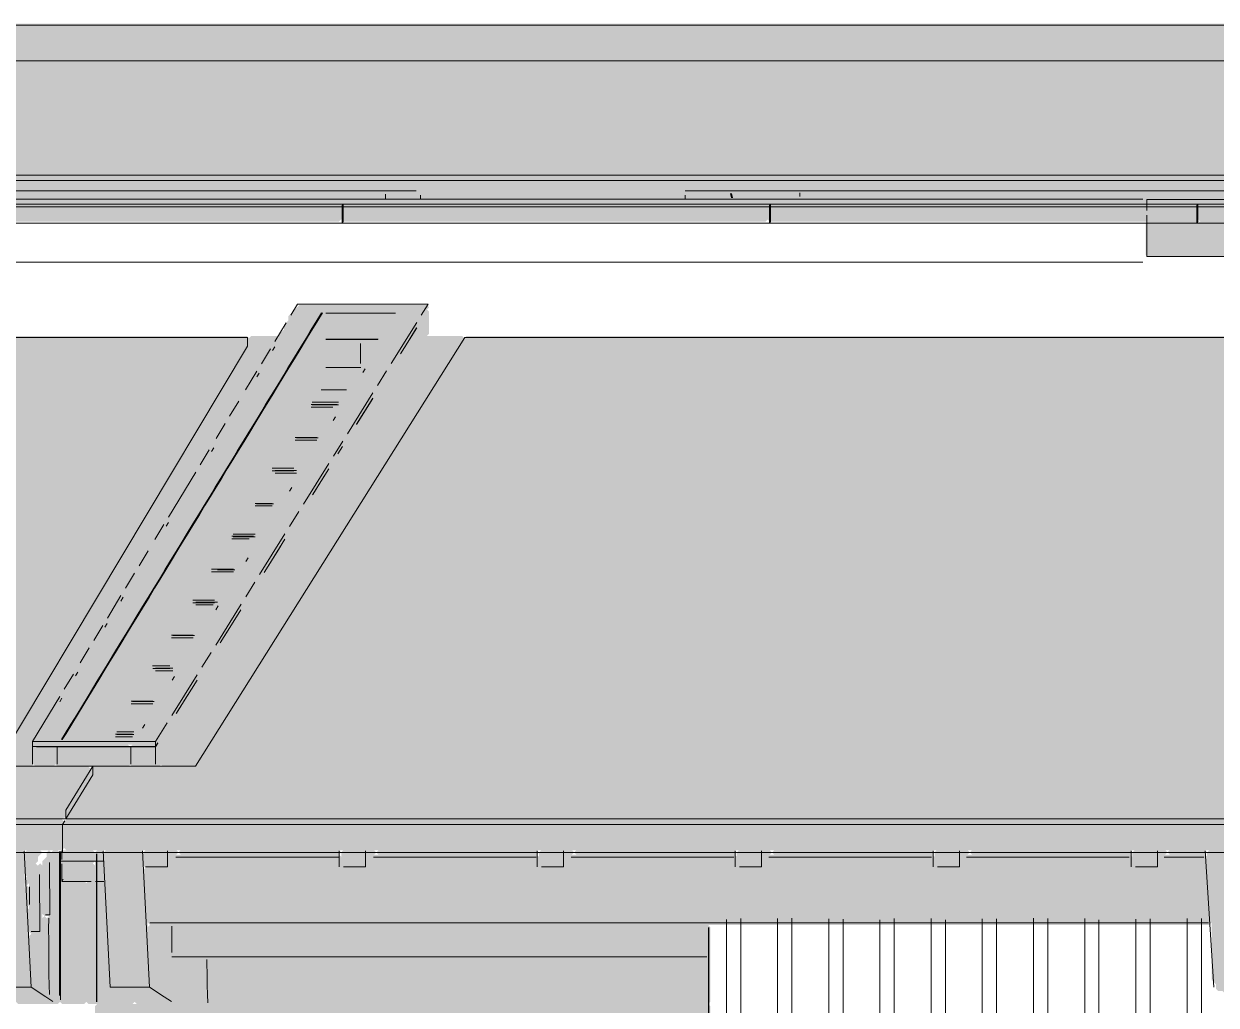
# Model space of a CAD drawing. Header units: millimetres. Extents: x 0 to 84100, y 0 to 59400.
# Drawn here: x 48612 to 51325, y 49394 to 51627 of the extents above; entities that cross this region are included whole.
import ezdxf

# ---------------------------------------------------------------- set-up
doc = ezdxf.new("R2010")
doc.units = ezdxf.units.MM
doc.layers.add('10_見えがかり', color=7, linetype='Continuous', lineweight=13)
doc.layers.add('12_見えがかり（ガラス）', color=5, linetype='Continuous', lineweight=9)

msp = doc.modelspace()

# ---------------------------------------------------------------- hatches: boundary and pattern name
at = {"layer": '10_見えがかり', "true_color": 0xe9dcc4}
for points in [[(61484.3, 51581.6), (61494.3, 51571.6), (61494.3, 51561.6), (61479.3, 51546.6), (31829.3, 51546.6), (31824.3, 51551.6), (31824.3, 51621.6), (31829.3, 51626.6), (61479.3, 51626.6), (61484.3, 51621.6)], [(68084.3, 51551.6), (68084.3, 51531.6), (68094.3, 51521.6), (68094.3, 51501.6), (68089.3, 51496.6), (68079.3, 51496.6), (68069.3, 51486.6), (68049.3, 51486.6), (68029.3, 51466.6), (68019.3, 51466.6), (67999.3, 51446.6), (67989.3, 51446.6), (67969.3, 51426.6), (67959.3, 51426.6), (67949.3, 51416.6), (67939.3, 51416.6), (67929.3, 51406.6), (67919.3, 51406.6), (67899.3, 51386.6), (67889.3, 51386.6), (67869.3, 51366.6), (67859.3, 51366.6), (67849.3, 51356.6), (67829.3, 51356.6), (67809.3, 51336.6), (67799.3, 51336.6), (67779.3, 51316.6), (67769.3, 51316.6), (67749.3, 51296.6), (67739.3, 51296.6), (67729.3, 51286.6), (10499.3, 51286.6), (10489.3, 51296.6), (10479.3, 51296.6), (10459.3, 51316.6), (10449.3, 51316.6), (10419.3, 51346.6), (10409.3, 51346.6), (10399.3, 51356.6), (10379.3, 51356.6), (10359.3, 51376.6), (10349.3, 51376.6), (10329.3, 51396.6), (10319.3, 51396.6), (10299.3, 51416.6), (10279.3, 51416.6), (10259.3, 51436.6), (10249.3, 51436.6), (10229.3, 51456.6), (10219.3, 51456.6), (10199.3, 51476.6), (10189.3, 51476.6), (10179.3, 51486.6), (10159.3, 51486.6), (10144.3, 51501.6), (10144.3, 51531.6), (10154.3, 51541.6), (10154.3, 51561.6), (10159.3, 51566.6), (31429.3, 51566.6), (31434.3, 51561.6), (31434.3, 51551.6), (31439.3, 51546.6), (61499.3, 51546.6), (61519.3, 51566.6), (68069.3, 51566.6)], [(49334.3, 51181.6), (49329.3, 51176.6), (48369.3, 51176.6), (48364.3, 51181.6), (48364.3, 51206.6), (49334.3, 51206.6)], [(50304.3, 51181.6), (50299.3, 51176.6), (49339.3, 51176.6), (49334.3, 51181.6), (49334.3, 51206.6), (50304.3, 51206.6)], [(51284.3, 51181.6), (51279.3, 51176.6), (50309.3, 51176.6), (50304.3, 51181.6), (50304.3, 51206.6), (51284.3, 51206.6)], [(52254.3, 51181.6), (52249.3, 51176.6), (51289.3, 51176.6), (51284.3, 51181.6), (51284.3, 51206.6), (52254.3, 51206.6)], [(51764.3, 51101.6), (51759.3, 51096.6), (51169.3, 51096.6), (51164.3, 51101.6), (51164.3, 51171.6), (51169.3, 51176.6), (51759.3, 51176.6), (51764.3, 51171.6)], [(48694.3, 49741.6), (48694.3, 49721.6), (48694.3, 49401.6), (48689.3, 49396.6), (48599.3, 49396.6), (48589.3, 49406.6), (48579.3, 49406.6), (48569.3, 49416.6), (48559.3, 49416.6), (48534.3, 49441.6), (48534.3, 49621.6), (48524.3, 49631.6), (48524.3, 49741.6), (48529.3, 49746.6), (48609.3, 49746.6), (48614.3, 49741.6), (48614.3, 49621.6), (48624.3, 49611.6), (48624.3, 49441.6), (48649.3, 49416.6), (48659.3, 49416.6), (48669.3, 49406.6), (48674.3, 49411.6), (48674.3, 49471.6), (48664.3, 49481.6), (48664.3, 49591.6), (48674.3, 49601.6), (48674.3, 49741.6), (48679.3, 49746.6), (48689.3, 49746.6)], [(48884.3, 49621.6), (48894.3, 49611.6), (48894.3, 49571.6), (48894.3, 49441.6), (48919.3, 49416.6), (48929.3, 49416.6), (48939.3, 49406.6), (48949.3, 49406.6), (48959.3, 49396.6), (48869.3, 49396.6), (48864.3, 49401.6), (48859.3, 49406.6), (48849.3, 49406.6), (48839.3, 49416.6), (48829.3, 49416.6), (48804.3, 49441.6), (48804.3, 49611.6), (48794.3, 49621.6), (48794.3, 49741.6), (48799.3, 49746.6), (48879.3, 49746.6), (48884.3, 49741.6)], [(51394.3, 49601.6), (51404.3, 49591.6), (51404.3, 49441.6), (51419.3, 49426.6), (51429.3, 49426.6), (51439.3, 49416.6), (51449.3, 49416.6), (51459.3, 49406.6), (51469.3, 49406.6), (51474.3, 49401.6), (51469.3, 49396.6), (51389.3, 49396.6), (51379.3, 49406.6), (51369.3, 49406.6), (51359.3, 49416.6), (51349.3, 49416.6), (51339.3, 49426.6), (51329.3, 49426.6), (51324.3, 49431.6), (51324.3, 49441.6), (51314.3, 49451.6), (51314.3, 49591.6), (51304.3, 49601.6), (51304.3, 49741.6), (51309.3, 49746.6), (51389.3, 49746.6), (51394.3, 49741.6)], [(48759.3, 49396.6), (48754.3, 49401.6), (48754.3, 49671.6), (48759.3, 49676.6), (48774.3, 49676.6), (48774.3, 49401.6), (48779.3, 49396.6)], [(48664.3, 49481.6), (48674.3, 49471.6), (48674.3, 49411.6), (48669.3, 49406.6), (48659.3, 49416.6), (48649.3, 49416.6), (48624.3, 49441.6), (48624.3, 49551.6), (48629.3, 49556.6), (48639.3, 49556.6), (48654.3, 49571.6), (48654.3, 49591.6), (48659.3, 49596.6), (48664.3, 49591.6)], [(50174.3, 49391.6), (50174.3, 49331.6), (50169.3, 49326.6), (48779.3, 49326.6), (48774.3, 49331.6), (48774.3, 49391.6), (48779.3, 49396.6), (48859.3, 49396.6), (48959.3, 49396.6), (50169.3, 49396.6)]]:
    msp.add_hatch(color=8, dxfattribs=at).paths.add_polyline_path(points)
at = {"layer": '10_見えがかり', "true_color": 0xbdbdbd}
for points in [[(49534.3, 50971.6), (49534.3, 50921.6), (49524.3, 50911.6), (49524.3, 50901.6), (49514.3, 50891.6), (49514.3, 50881.6), (49494.3, 50861.6), (49494.3, 50851.6), (49474.3, 50831.6), (49474.3, 50821.6), (49464.3, 50811.6), (49464.3, 50801.6), (49444.3, 50781.6), (49444.3, 50771.6), (49424.3, 50751.6), (49424.3, 50741.6), (49414.3, 50731.6), (49414.3, 50721.6), (49394.3, 50701.6), (49394.3, 50691.6), (49374.3, 50671.6), (49374.3, 50661.6), (49364.3, 50651.6), (49364.3, 50641.6), (49344.3, 50621.6), (49344.3, 50611.6), (49324.3, 50591.6), (49324.3, 50581.6), (49314.3, 50571.6), (49314.3, 50561.6), (49294.3, 50541.6), (49294.3, 50531.6), (49284.3, 50521.6), (49284.3, 50511.6), (49264.3, 50491.6), (49264.3, 50481.6), (49244.3, 50461.6), (49244.3, 50451.6), (49234.3, 50441.6), (49234.3, 50431.6), (49214.3, 50411.6), (49214.3, 50401.6), (49194.3, 50381.6), (49194.3, 50371.6), (49184.3, 50361.6), (49184.3, 50351.6), (49164.3, 50331.6), (49164.3, 50321.6), (49144.3, 50301.6), (49144.3, 50291.6), (49134.3, 50281.6), (49134.3, 50271.6), (49114.3, 50251.6), (49114.3, 50241.6), (49094.3, 50221.6), (49094.3, 50211.6), (49084.3, 50201.6), (49084.3, 50191.6), (49064.3, 50171.6), (49064.3, 50161.6), (49044.3, 50141.6), (49044.3, 50131.6), (49034.3, 50121.6), (49034.3, 50111.6), (49014.3, 50091.6), (49014.3, 50081.6), (48994.3, 50061.6), (48994.3, 50051.6), (48984.3, 50041.6), (48984.3, 50031.6), (48964.3, 50011.6), (48964.3, 50001.6), (48944.3, 49981.6), (48944.3, 49971.6), (48934.3, 49961.6), (48934.3, 49951.6), (48919.3, 49936.6), (48859.3, 49936.6), (48854.3, 49941.6), (48854.3, 49981.6), (48859.3, 49986.6), (48909.3, 49986.6), (48934.3, 50011.6), (48934.3, 50021.6), (48944.3, 50031.6), (48944.3, 50041.6), (48964.3, 50061.6), (48964.3, 50071.6), (48984.3, 50091.6), (48984.3, 50101.6), (48994.3, 50111.6), (48994.3, 50121.6), (49014.3, 50141.6), (49014.3, 50151.6), (49034.3, 50171.6), (49034.3, 50181.6), (49044.3, 50191.6), (49044.3, 50201.6), (49064.3, 50221.6), (49064.3, 50231.6), (49084.3, 50251.6), (49084.3, 50261.6), (49094.3, 50271.6), (49094.3, 50281.6), (49114.3, 50301.6), (49114.3, 50311.6), (49134.3, 50331.6), (49134.3, 50341.6), (49144.3, 50351.6), (49144.3, 50361.6), (49164.3, 50381.6), (49164.3, 50391.6), (49184.3, 50411.6), (49184.3, 50421.6), (49194.3, 50431.6), (49194.3, 50441.6), (49214.3, 50461.6), (49214.3, 50471.6), (49234.3, 50491.6), (49234.3, 50501.6), (49244.3, 50511.6), (49244.3, 50521.6), (49264.3, 50541.6), (49264.3, 50551.6), (49284.3, 50571.6), (49284.3, 50581.6), (49294.3, 50591.6), (49294.3, 50601.6), (49314.3, 50621.6), (49314.3, 50631.6), (49324.3, 50641.6), (49324.3, 50651.6), (49344.3, 50671.6), (49344.3, 50681.6), (49364.3, 50701.6), (49364.3, 50711.6), (49374.3, 50721.6), (49374.3, 50731.6), (49394.3, 50751.6), (49394.3, 50761.6), (49414.3, 50781.6), (49414.3, 50791.6), (49424.3, 50801.6), (49424.3, 50811.6), (49444.3, 50831.6), (49444.3, 50841.6), (49464.3, 50861.6), (49464.3, 50871.6), (49474.3, 50881.6), (49474.3, 50891.6), (49494.3, 50911.6), (49494.3, 50921.6), (49514.3, 50941.6), (49514.3, 50951.6), (49524.3, 50961.6), (49524.3, 50971.6), (49529.3, 50976.6)], [(49124.3, 50911.6), (49124.3, 50891.6), (49104.3, 50871.6), (49104.3, 50861.6), (49094.3, 50851.6), (49094.3, 50841.6), (49074.3, 50821.6), (49074.3, 50811.6), (49064.3, 50801.6), (49064.3, 50791.6), (49044.3, 50771.6), (49044.3, 50761.6), (49034.3, 50751.6), (49034.3, 50741.6), (49014.3, 50721.6), (49014.3, 50711.6), (49004.3, 50701.6), (49004.3, 50691.6), (48984.3, 50671.6), (48984.3, 50661.6), (48974.3, 50651.6), (48974.3, 50641.6), (48954.3, 50621.6), (48954.3, 50611.6), (48944.3, 50601.6), (48944.3, 50591.6), (48924.3, 50571.6), (48924.3, 50561.6), (48914.3, 50551.6), (48914.3, 50541.6), (48894.3, 50521.6), (48894.3, 50511.6), (48884.3, 50501.6), (48884.3, 50491.6), (48864.3, 50471.6), (48864.3, 50461.6), (48854.3, 50451.6), (48854.3, 50441.6), (48834.3, 50421.6), (48834.3, 50411.6), (48824.3, 50401.6), (48824.3, 50391.6), (48804.3, 50371.6), (48804.3, 50361.6), (48794.3, 50351.6), (48794.3, 50341.6), (48774.3, 50321.6), (48774.3, 50311.6), (48764.3, 50301.6), (48764.3, 50291.6), (48744.3, 50271.6), (48744.3, 50261.6), (48734.3, 50251.6), (48734.3, 50241.6), (48714.3, 50221.6), (48714.3, 50211.6), (48704.3, 50201.6), (48704.3, 50191.6), (48684.3, 50171.6), (48684.3, 50161.6), (48674.3, 50151.6), (48674.3, 50141.6), (48654.3, 50121.6), (48654.3, 50111.6), (48644.3, 50101.6), (48644.3, 50091.6), (48624.3, 50071.6), (48624.3, 50061.6), (48614.3, 50051.6), (48614.3, 50041.6), (48594.3, 50021.6), (48594.3, 50011.6), (48584.3, 50001.6), (48584.3, 49991.6), (48564.3, 49971.6), (48564.3, 49961.6), (48554.3, 49951.6), (48554.3, 49941.6), (48559.3, 49936.6), (48759.3, 49936.6), (48764.3, 49931.6), (48764.3, 49921.6), (48744.3, 49901.6), (48744.3, 49891.6), (48724.3, 49871.6), (48724.3, 49861.6), (48714.3, 49851.6), (48714.3, 49841.6), (48704.3, 49831.6), (48704.3, 49821.6), (48699.3, 49816.6), (45929.3, 49816.6), (45924.3, 49821.6), (45924.3, 49831.6), (45934.3, 49841.6), (45934.3, 49861.6), (45944.3, 49871.6), (45944.3, 49881.6), (45954.3, 49891.6), (45954.3, 49901.6), (45964.3, 49911.6), (45964.3, 49931.6), (45969.3, 49936.6), (46199.3, 49936.6), (46214.3, 49951.6), (46214.3, 49961.6), (46224.3, 49971.6), (46224.3, 49981.6), (46234.3, 49991.6), (46234.3, 50011.6), (46244.3, 50021.6), (46244.3, 50031.6), (46254.3, 50041.6), (46254.3, 50051.6), (46264.3, 50061.6), (46264.3, 50071.6), (46274.3, 50081.6), (46274.3, 50091.6), (46284.3, 50101.6), (46284.3, 50121.6), (46294.3, 50131.6), (46294.3, 50141.6), (46304.3, 50151.6), (46304.3, 50161.6), (46314.3, 50171.6), (46314.3, 50181.6), (46324.3, 50191.6), (46324.3, 50211.6), (46334.3, 50221.6), (46334.3, 50231.6), (46344.3, 50241.6), (46344.3, 50251.6), (46354.3, 50261.6), (46354.3, 50271.6), (46364.3, 50281.6), (46364.3, 50291.6), (46374.3, 50301.6), (46374.3, 50321.6), (46384.3, 50331.6), (46384.3, 50341.6), (46394.3, 50351.6), (46394.3, 50361.6), (46404.3, 50371.6), (46404.3, 50381.6), (46414.3, 50391.6), (46414.3, 50401.6), (46424.3, 50411.6), (46424.3, 50431.6), (46434.3, 50441.6), (46434.3, 50451.6), (46444.3, 50461.6), (46444.3, 50471.6), (46454.3, 50481.6), (46454.3, 50491.6), (46464.3, 50501.6), (46464.3, 50511.6), (46474.3, 50521.6), (46474.3, 50541.6), (46484.3, 50551.6), (46484.3, 50561.6), (46494.3, 50571.6), (46494.3, 50581.6), (46504.3, 50591.6), (46504.3, 50601.6), (46514.3, 50611.6), (46514.3, 50621.6), (46524.3, 50631.6), (46524.3, 50651.6), (46534.3, 50661.6), (46534.3, 50671.6), (46544.3, 50681.6), (46544.3, 50691.6), (46554.3, 50701.6), (46554.3, 50711.6), (46564.3, 50721.6), (46564.3, 50731.6), (46574.3, 50741.6), (46574.3, 50761.6), (46584.3, 50771.6), (46584.3, 50781.6), (46594.3, 50791.6), (46594.3, 50801.6), (46604.3, 50811.6), (46604.3, 50821.6), (46614.3, 50831.6), (46614.3, 50841.6), (46624.3, 50851.6), (46624.3, 50871.6), (46634.3, 50881.6), (46634.3, 50891.6), (46644.3, 50901.6), (46644.3, 50911.6), (46649.3, 50916.6), (49119.3, 50916.6)], [(48634.3, 49941.6), (48629.3, 49936.6), (48559.3, 49936.6), (48554.3, 49941.6), (48554.3, 49951.6), (48564.3, 49961.6), (48564.3, 49971.6), (48584.3, 49991.6), (48584.3, 50001.6), (48594.3, 50011.6), (48594.3, 50021.6), (48614.3, 50041.6), (48614.3, 50051.6), (48624.3, 50061.6), (48624.3, 50071.6), (48644.3, 50091.6), (48644.3, 50101.6), (48654.3, 50111.6), (48654.3, 50121.6), (48674.3, 50141.6), (48674.3, 50151.6), (48684.3, 50161.6), (48684.3, 50171.6), (48704.3, 50191.6), (48704.3, 50201.6), (48714.3, 50211.6), (48714.3, 50221.6), (48734.3, 50241.6), (48734.3, 50251.6), (48744.3, 50261.6), (48744.3, 50271.6), (48764.3, 50291.6), (48764.3, 50301.6), (48774.3, 50311.6), (48774.3, 50321.6), (48794.3, 50341.6), (48794.3, 50351.6), (48804.3, 50361.6), (48804.3, 50371.6), (48824.3, 50391.6), (48824.3, 50401.6), (48834.3, 50411.6), (48834.3, 50421.6), (48854.3, 50441.6), (48854.3, 50451.6), (48864.3, 50461.6), (48864.3, 50471.6), (48884.3, 50491.6), (48884.3, 50501.6), (48894.3, 50511.6), (48894.3, 50521.6), (48914.3, 50541.6), (48914.3, 50551.6), (48924.3, 50561.6), (48924.3, 50571.6), (48944.3, 50591.6), (48944.3, 50601.6), (48954.3, 50611.6), (48954.3, 50621.6), (48974.3, 50641.6), (48974.3, 50651.6), (48984.3, 50661.6), (48984.3, 50671.6), (49004.3, 50691.6), (49004.3, 50701.6), (49014.3, 50711.6), (49014.3, 50721.6), (49034.3, 50741.6), (49034.3, 50751.6), (49044.3, 50761.6), (49044.3, 50771.6), (49064.3, 50791.6), (49064.3, 50801.6), (49074.3, 50811.6), (49074.3, 50821.6), (49094.3, 50841.6), (49094.3, 50851.6), (49104.3, 50861.6), (49104.3, 50871.6), (49124.3, 50891.6), (49124.3, 50911.6), (49129.3, 50916.6), (49189.3, 50916.6), (49184.3, 50911.6), (49184.3, 50901.6), (49174.3, 50891.6), (49174.3, 50881.6), (49154.3, 50861.6), (49154.3, 50851.6), (49144.3, 50841.6), (49144.3, 50831.6), (49124.3, 50811.6), (49124.3, 50801.6), (49104.3, 50781.6), (49104.3, 50771.6), (49094.3, 50761.6), (49094.3, 50751.6), (49074.3, 50731.6), (49074.3, 50721.6), (49064.3, 50711.6), (49064.3, 50701.6), (49044.3, 50681.6), (49044.3, 50671.6), (49034.3, 50661.6), (49034.3, 50651.6), (49014.3, 50631.6), (49014.3, 50621.6), (49004.3, 50611.6), (49004.3, 50601.6), (48984.3, 50581.6), (48984.3, 50571.6), (48974.3, 50561.6), (48974.3, 50551.6), (48954.3, 50531.6), (48954.3, 50521.6), (48944.3, 50511.6), (48944.3, 50501.6), (48924.3, 50481.6), (48924.3, 50471.6), (48914.3, 50461.6), (48914.3, 50451.6), (48894.3, 50431.6), (48894.3, 50421.6), (48874.3, 50401.6), (48874.3, 50391.6), (48864.3, 50381.6), (48864.3, 50371.6), (48844.3, 50351.6), (48844.3, 50341.6), (48834.3, 50331.6), (48834.3, 50321.6), (48814.3, 50301.6), (48814.3, 50291.6), (48804.3, 50281.6), (48804.3, 50271.6), (48784.3, 50251.6), (48784.3, 50241.6), (48774.3, 50231.6), (48774.3, 50221.6), (48754.3, 50201.6), (48754.3, 50191.6), (48744.3, 50181.6), (48744.3, 50171.6), (48724.3, 50151.6), (48724.3, 50141.6), (48714.3, 50131.6), (48714.3, 50121.6), (48694.3, 50101.6), (48694.3, 50091.6), (48674.3, 50071.6), (48674.3, 50061.6), (48664.3, 50051.6), (48664.3, 50041.6), (48644.3, 50021.6), (48644.3, 50011.6), (48634.3, 50001.6), (48634.3, 49991.6), (48634.3, 49991.6)], [(52084.3, 50911.6), (52084.3, 50891.6), (52074.3, 50881.6), (52074.3, 50871.6), (52044.3, 50841.6), (52044.3, 50831.6), (52004.3, 50791.6), (52004.3, 50781.6), (51974.3, 50751.6), (51974.3, 50741.6), (51944.3, 50711.6), (51944.3, 50701.6), (51904.3, 50661.6), (51904.3, 50651.6), (51874.3, 50621.6), (51874.3, 50611.6), (51834.3, 50571.6), (51834.3, 50561.6), (51804.3, 50531.6), (51804.3, 50521.6), (51764.3, 50481.6), (51764.3, 50471.6), (51734.3, 50441.6), (51734.3, 50431.6), (51694.3, 50391.6), (51694.3, 50381.6), (51664.3, 50351.6), (51664.3, 50341.6), (51634.3, 50311.6), (51634.3, 50301.6), (51594.3, 50261.6), (51594.3, 50251.6), (51564.3, 50221.6), (51564.3, 50211.6), (51524.3, 50171.6), (51524.3, 50161.6), (51494.3, 50131.6), (51494.3, 50121.6), (51454.3, 50081.6), (51454.3, 50071.6), (51424.3, 50041.6), (51424.3, 50031.6), (51384.3, 49991.6), (51384.3, 49981.6), (51354.3, 49951.6), (51354.3, 49941.6), (51359.3, 49936.6), (51559.3, 49936.6), (51564.3, 49931.6), (51524.3, 49891.6), (51524.3, 49881.6), (51484.3, 49841.6), (51484.3, 49821.6), (51479.3, 49816.6), (48709.3, 49816.6), (48704.3, 49821.6), (48704.3, 49831.6), (48714.3, 49841.6), (48714.3, 49851.6), (48724.3, 49861.6), (48724.3, 49871.6), (48744.3, 49891.6), (48744.3, 49901.6), (48764.3, 49921.6), (48764.3, 49931.6), (48769.3, 49936.6), (48999.3, 49936.6), (49014.3, 49951.6), (49014.3, 49961.6), (49034.3, 49981.6), (49034.3, 49991.6), (49044.3, 50001.6), (49044.3, 50011.6), (49064.3, 50031.6), (49064.3, 50041.6), (49084.3, 50061.6), (49084.3, 50071.6), (49094.3, 50081.6), (49094.3, 50091.6), (49114.3, 50111.6), (49114.3, 50121.6), (49134.3, 50141.6), (49134.3, 50151.6), (49154.3, 50171.6), (49154.3, 50181.6), (49164.3, 50191.6), (49164.3, 50201.6), (49184.3, 50221.6), (49184.3, 50231.6), (49204.3, 50251.6), (49204.3, 50261.6), (49214.3, 50271.6), (49214.3, 50281.6), (49234.3, 50301.6), (49234.3, 50311.6), (49254.3, 50331.6), (49254.3, 50341.6), (49264.3, 50351.6), (49264.3, 50361.6), (49284.3, 50381.6), (49284.3, 50391.6), (49304.3, 50411.6), (49304.3, 50421.6), (49324.3, 50441.6), (49324.3, 50451.6), (49334.3, 50461.6), (49334.3, 50471.6), (49354.3, 50491.6), (49354.3, 50501.6), (49374.3, 50521.6), (49374.3, 50531.6), (49384.3, 50541.6), (49384.3, 50551.6), (49404.3, 50571.6), (49404.3, 50581.6), (49424.3, 50601.6), (49424.3, 50611.6), (49434.3, 50621.6), (49434.3, 50631.6), (49454.3, 50651.6), (49454.3, 50661.6), (49474.3, 50681.6), (49474.3, 50691.6), (49484.3, 50701.6), (49484.3, 50711.6), (49504.3, 50731.6), (49504.3, 50741.6), (49524.3, 50761.6), (49524.3, 50771.6), (49544.3, 50791.6), (49544.3, 50801.6), (49554.3, 50811.6), (49554.3, 50821.6), (49574.3, 50841.6), (49574.3, 50851.6), (49594.3, 50871.6), (49594.3, 50881.6), (49604.3, 50891.6), (49604.3, 50901.6), (49619.3, 50916.6), (52079.3, 50916.6)], [(49604.3, 50891.6), (49594.3, 50881.6), (49594.3, 50871.6), (49574.3, 50851.6), (49574.3, 50841.6), (49554.3, 50821.6), (49554.3, 50811.6), (49544.3, 50801.6), (49544.3, 50791.6), (49524.3, 50771.6), (49524.3, 50761.6), (49504.3, 50741.6), (49504.3, 50731.6), (49484.3, 50711.6), (49484.3, 50701.6), (49474.3, 50691.6), (49474.3, 50681.6), (49454.3, 50661.6), (49454.3, 50651.6), (49434.3, 50631.6), (49434.3, 50621.6), (49424.3, 50611.6), (49424.3, 50601.6), (49404.3, 50581.6), (49404.3, 50571.6), (49384.3, 50551.6), (49384.3, 50541.6), (49374.3, 50531.6), (49374.3, 50521.6), (49354.3, 50501.6), (49354.3, 50491.6), (49334.3, 50471.6), (49334.3, 50461.6), (49324.3, 50451.6), (49324.3, 50441.6), (49304.3, 50421.6), (49304.3, 50411.6), (49284.3, 50391.6), (49284.3, 50381.6), (49264.3, 50361.6), (49264.3, 50351.6), (49254.3, 50341.6), (49254.3, 50331.6), (49234.3, 50311.6), (49234.3, 50301.6), (49214.3, 50281.6), (49214.3, 50271.6), (49204.3, 50261.6), (49204.3, 50251.6), (49184.3, 50231.6), (49184.3, 50221.6), (49164.3, 50201.6), (49164.3, 50191.6), (49154.3, 50181.6), (49154.3, 50171.6), (49134.3, 50151.6), (49134.3, 50141.6), (49114.3, 50121.6), (49114.3, 50111.6), (49094.3, 50091.6), (49094.3, 50081.6), (49084.3, 50071.6), (49084.3, 50061.6), (49064.3, 50041.6), (49064.3, 50031.6), (49044.3, 50011.6), (49044.3, 50001.6), (49034.3, 49991.6), (49034.3, 49981.6), (49014.3, 49961.6), (49014.3, 49951.6), (48999.3, 49936.6), (48929.3, 49936.6), (48924.3, 49941.6), (48934.3, 49951.6), (48934.3, 49961.6), (48944.3, 49971.6), (48944.3, 49981.6), (48964.3, 50001.6), (48964.3, 50011.6), (48984.3, 50031.6), (48984.3, 50041.6), (48994.3, 50051.6), (48994.3, 50061.6), (49014.3, 50081.6), (49014.3, 50091.6), (49034.3, 50111.6), (49034.3, 50121.6), (49044.3, 50131.6), (49044.3, 50141.6), (49064.3, 50161.6), (49064.3, 50171.6), (49084.3, 50191.6), (49084.3, 50201.6), (49094.3, 50211.6), (49094.3, 50221.6), (49114.3, 50241.6), (49114.3, 50251.6), (49134.3, 50271.6), (49134.3, 50281.6), (49144.3, 50291.6), (49144.3, 50301.6), (49164.3, 50321.6), (49164.3, 50331.6), (49184.3, 50351.6), (49184.3, 50361.6), (49194.3, 50371.6), (49194.3, 50381.6), (49214.3, 50401.6), (49214.3, 50411.6), (49234.3, 50431.6), (49234.3, 50441.6), (49244.3, 50451.6), (49244.3, 50461.6), (49264.3, 50481.6), (49264.3, 50491.6), (49284.3, 50511.6), (49284.3, 50521.6), (49294.3, 50531.6), (49294.3, 50541.6), (49314.3, 50561.6), (49314.3, 50571.6), (49324.3, 50581.6), (49324.3, 50591.6), (49344.3, 50611.6), (49344.3, 50621.6), (49364.3, 50641.6), (49364.3, 50651.6), (49374.3, 50661.6), (49374.3, 50671.6), (49394.3, 50691.6), (49394.3, 50701.6), (49414.3, 50721.6), (49414.3, 50731.6), (49424.3, 50741.6), (49424.3, 50751.6), (49444.3, 50771.6), (49444.3, 50781.6), (49464.3, 50801.6), (49464.3, 50811.6), (49474.3, 50821.6), (49474.3, 50831.6), (49494.3, 50851.6), (49494.3, 50861.6), (49514.3, 50881.6), (49514.3, 50891.6), (49524.3, 50901.6), (49524.3, 50911.6), (49529.3, 50916.6), (49609.3, 50916.6), (49614.3, 50911.6), (49604.3, 50901.6)], [(48684.3, 49981.6), (48684.3, 49941.6), (48679.3, 49936.6), (48639.3, 49936.6), (48634.3, 49941.6), (48634.3, 49991.6), (48639.3, 49986.6), (48689.3, 49986.6)], [(48854.3, 49981.6), (48854.3, 49941.6), (48849.3, 49936.6), (48689.3, 49936.6), (48684.3, 49941.6), (48684.3, 49981.6), (48689.3, 49986.6), (48849.3, 49986.6)], [(48699.3, 49746.6), (46009.3, 49746.6), (45929.3, 49746.6), (45924.3, 49751.6), (45924.3, 49811.6), (45929.3, 49816.6), (48699.3, 49816.6), (48704.3, 49811.6), (48704.3, 49751.6)], [(51474.3, 49751.6), (51469.3, 49746.6), (48789.3, 49746.6), (48709.3, 49746.6), (48704.3, 49751.6), (48704.3, 49811.6), (48709.3, 49816.6), (51479.3, 49816.6), (51484.3, 49811.6), (51474.3, 49801.6)], [(48654.3, 49741.6), (48644.3, 49731.6), (48644.3, 49721.6), (48624.3, 49701.6), (48624.3, 49691.6), (48619.3, 49686.6), (48614.3, 49691.6), (48614.3, 49741.6), (48619.3, 49746.6), (48649.3, 49746.6)], [(48674.3, 49741.6), (48674.3, 49601.6), (48669.3, 49596.6), (48659.3, 49596.6), (48654.3, 49601.6), (48654.3, 49721.6), (48664.3, 49731.6), (48664.3, 49741.6), (48669.3, 49746.6)], [(48699.3, 49676.6), (48694.3, 49681.6), (48694.3, 49721.6), (48699.3, 49716.6), (48769.3, 49716.6), (48774.3, 49711.6), (48774.3, 49676.6)], [(48964.3, 49741.6), (48944.3, 49721.6), (48944.3, 49711.6), (48939.3, 49706.6), (48889.3, 49706.6), (48884.3, 49711.6), (48884.3, 49741.6), (48889.3, 49746.6), (48959.3, 49746.6)], [(51304.3, 49731.6), (51304.3, 49601.6), (51314.3, 49591.6), (51314.3, 49581.6), (51309.3, 49576.6), (50169.3, 49576.6), (48899.3, 49576.6), (48894.3, 49581.6), (48894.3, 49611.6), (48884.3, 49621.6), (48884.3, 49701.6), (48889.3, 49706.6), (48939.3, 49706.6), (48944.3, 49711.6), (48944.3, 49721.6), (48959.3, 49736.6), (49329.3, 49736.6), (49334.3, 49731.6), (49334.3, 49711.6), (49339.3, 49706.6), (49389.3, 49706.6), (49394.3, 49711.6), (49394.3, 49721.6), (49409.3, 49736.6), (49779.3, 49736.6), (49784.3, 49731.6), (49784.3, 49711.6), (49789.3, 49706.6), (49839.3, 49706.6), (49844.3, 49711.6), (49844.3, 49721.6), (49859.3, 49736.6), (50229.3, 49736.6), (50234.3, 49731.6), (50234.3, 49711.6), (50239.3, 49706.6), (50289.3, 49706.6), (50294.3, 49711.6), (50294.3, 49721.6), (50309.3, 49736.6), (50679.3, 49736.6), (50684.3, 49731.6), (50684.3, 49711.6), (50689.3, 49706.6), (50739.3, 49706.6), (50754.3, 49721.6), (50754.3, 49731.6), (50759.3, 49736.6), (51129.3, 49736.6), (51134.3, 49731.6), (51134.3, 49711.6), (51139.3, 49706.6), (51189.3, 49706.6), (51204.3, 49721.6), (51204.3, 49731.6), (51209.3, 49736.6), (51299.3, 49736.6)], [(48969.3, 49736.6), (48964.3, 49741.6), (48969.3, 49746.6), (49329.3, 49746.6), (49334.3, 49741.6), (49329.3, 49736.6)], [(49414.3, 49741.6), (49394.3, 49721.6), (49394.3, 49711.6), (49389.3, 49706.6), (49339.3, 49706.6), (49334.3, 49711.6), (49334.3, 49741.6), (49339.3, 49746.6), (49409.3, 49746.6)], [(49414.3, 49741.6), (49419.3, 49746.6), (49779.3, 49746.6), (49784.3, 49741.6), (49779.3, 49736.6), (49419.3, 49736.6)], [(49864.3, 49741.6), (49844.3, 49721.6), (49844.3, 49711.6), (49839.3, 49706.6), (49789.3, 49706.6), (49784.3, 49711.6), (49784.3, 49741.6), (49789.3, 49746.6), (49859.3, 49746.6)], [(49864.3, 49741.6), (49869.3, 49746.6), (50229.3, 49746.6), (50234.3, 49741.6), (50229.3, 49736.6), (49869.3, 49736.6)], [(50314.3, 49741.6), (50294.3, 49721.6), (50294.3, 49711.6), (50289.3, 49706.6), (50239.3, 49706.6), (50234.3, 49711.6), (50234.3, 49741.6), (50239.3, 49746.6), (50309.3, 49746.6)], [(50319.3, 49736.6), (50314.3, 49741.6), (50319.3, 49746.6), (50679.3, 49746.6), (50684.3, 49741.6), (50679.3, 49736.6)], [(50764.3, 49741.6), (50754.3, 49731.6), (50754.3, 49721.6), (50739.3, 49706.6), (50689.3, 49706.6), (50684.3, 49711.6), (50684.3, 49741.6), (50689.3, 49746.6), (50759.3, 49746.6)], [(50764.3, 49741.6), (50769.3, 49746.6), (51129.3, 49746.6), (51134.3, 49741.6), (51129.3, 49736.6), (50769.3, 49736.6)], [(51214.3, 49741.6), (51204.3, 49731.6), (51204.3, 49721.6), (51189.3, 49706.6), (51139.3, 49706.6), (51134.3, 49711.6), (51134.3, 49741.6), (51139.3, 49746.6), (51209.3, 49746.6)], [(51214.3, 49741.6), (51219.3, 49746.6), (51299.3, 49746.6), (51304.3, 49741.6), (51299.3, 49736.6), (51219.3, 49736.6)], [(48644.3, 49711.6), (48644.3, 49701.6), (48634.3, 49691.6), (48634.3, 49681.6), (48619.3, 49666.6), (48614.3, 49671.6), (48614.3, 49681.6), (48624.3, 49691.6), (48624.3, 49701.6), (48639.3, 49716.6)], [(48654.3, 49711.6), (48654.3, 49571.6), (48639.3, 49556.6), (48629.3, 49556.6), (48624.3, 49561.6), (48624.3, 49671.6), (48634.3, 49681.6), (48634.3, 49691.6), (48644.3, 49701.6), (48644.3, 49711.6), (48649.3, 49716.6)], [(48754.3, 49401.6), (48749.3, 49396.6), (48699.3, 49396.6), (48694.3, 49401.6), (48694.3, 49671.6), (48699.3, 49676.6), (48749.3, 49676.6), (48754.3, 49671.6)], [(48624.3, 49661.6), (48624.3, 49621.6), (48619.3, 49616.6), (48614.3, 49621.6), (48614.3, 49661.6), (48619.3, 49666.6)]]:
    msp.add_hatch(color=8, dxfattribs=at).paths.add_polyline_path(points)
at = {"layer": '12_見えがかり（ガラス）', "true_color": 0xdce9f2}
for points in [[(68109.3, 51486.6), (68114.3, 51481.6), (68114.3, 51431.6), (68109.3, 51426.6), (68099.3, 51426.6), (68079.3, 51406.6), (68069.3, 51406.6), (68059.3, 51396.6), (68049.3, 51396.6), (68029.3, 51376.6), (68019.3, 51376.6), (68009.3, 51366.6), (67999.3, 51366.6), (67979.3, 51346.6), (67969.3, 51346.6), (67959.3, 51336.6), (67949.3, 51336.6), (67939.3, 51326.6), (67929.3, 51326.6), (67909.3, 51306.6), (67899.3, 51306.6), (67889.3, 51296.6), (67879.3, 51296.6), (67859.3, 51276.6), (67849.3, 51276.6), (67839.3, 51266.6), (67829.3, 51266.6), (67809.3, 51246.6), (67799.3, 51246.6), (67789.3, 51236.6), (67779.3, 51236.6), (67769.3, 51226.6), (67759.3, 51226.6), (67739.3, 51206.6), (10489.3, 51206.6), (10469.3, 51226.6), (10459.3, 51226.6), (10449.3, 51236.6), (10439.3, 51236.6), (10419.3, 51256.6), (10409.3, 51256.6), (10399.3, 51266.6), (10389.3, 51266.6), (10369.3, 51286.6), (10359.3, 51286.6), (10349.3, 51296.6), (10339.3, 51296.6), (10319.3, 51316.6), (10309.3, 51316.6), (10299.3, 51326.6), (10289.3, 51326.6), (10269.3, 51346.6), (10259.3, 51346.6), (10249.3, 51356.6), (10239.3, 51356.6), (10219.3, 51376.6), (10209.3, 51376.6), (10199.3, 51386.6), (10189.3, 51386.6), (10169.3, 51406.6), (10159.3, 51406.6), (10149.3, 51416.6), (10139.3, 51416.6), (10124.3, 51431.6), (10124.3, 51481.6), (10129.3, 51486.6), (10179.3, 51486.6), (10189.3, 51476.6), (10199.3, 51476.6), (10219.3, 51456.6), (10229.3, 51456.6), (10249.3, 51436.6), (10259.3, 51436.6), (10279.3, 51416.6), (10299.3, 51416.6), (10319.3, 51396.6), (10329.3, 51396.6), (10349.3, 51376.6), (10359.3, 51376.6), (10379.3, 51356.6), (10399.3, 51356.6), (10409.3, 51346.6), (10419.3, 51346.6), (10449.3, 51316.6), (10459.3, 51316.6), (10479.3, 51296.6), (10489.3, 51296.6), (10499.3, 51286.6), (67729.3, 51286.6), (67739.3, 51296.6), (67749.3, 51296.6), (67769.3, 51316.6), (67779.3, 51316.6), (67799.3, 51336.6), (67809.3, 51336.6), (67829.3, 51356.6), (67849.3, 51356.6), (67859.3, 51366.6), (67869.3, 51366.6), (67889.3, 51386.6), (67899.3, 51386.6), (67919.3, 51406.6), (67929.3, 51406.6), (67939.3, 51416.6), (67949.3, 51416.6), (67959.3, 51426.6), (67969.3, 51426.6), (67989.3, 51446.6), (67999.3, 51446.6), (68019.3, 51466.6), (68029.3, 51466.6), (68049.3, 51486.6)], [(49529.3, 50986.6), (49534.3, 50981.6), (49524.3, 50971.6), (49524.3, 50961.6), (49514.3, 50951.6), (49514.3, 50941.6), (49494.3, 50921.6), (49494.3, 50911.6), (49474.3, 50891.6), (49474.3, 50881.6), (49464.3, 50871.6), (49464.3, 50861.6), (49444.3, 50841.6), (49444.3, 50831.6), (49424.3, 50811.6), (49424.3, 50801.6), (49414.3, 50791.6), (49414.3, 50781.6), (49394.3, 50761.6), (49394.3, 50751.6), (49374.3, 50731.6), (49374.3, 50721.6), (49364.3, 50711.6), (49364.3, 50701.6), (49344.3, 50681.6), (49344.3, 50671.6), (49324.3, 50651.6), (49324.3, 50641.6), (49314.3, 50631.6), (49314.3, 50621.6), (49294.3, 50601.6), (49294.3, 50591.6), (49284.3, 50581.6), (49284.3, 50571.6), (49264.3, 50551.6), (49264.3, 50541.6), (49244.3, 50521.6), (49244.3, 50511.6), (49234.3, 50501.6), (49234.3, 50491.6), (49214.3, 50471.6), (49214.3, 50461.6), (49194.3, 50441.6), (49194.3, 50431.6), (49184.3, 50421.6), (49184.3, 50411.6), (49164.3, 50391.6), (49164.3, 50381.6), (49144.3, 50361.6), (49144.3, 50351.6), (49134.3, 50341.6), (49134.3, 50331.6), (49114.3, 50311.6), (49114.3, 50301.6), (49094.3, 50281.6), (49094.3, 50271.6), (49084.3, 50261.6), (49084.3, 50251.6), (49064.3, 50231.6), (49064.3, 50221.6), (49044.3, 50201.6), (49044.3, 50191.6), (49034.3, 50181.6), (49034.3, 50171.6), (49014.3, 50151.6), (49014.3, 50141.6), (48994.3, 50121.6), (48994.3, 50111.6), (48984.3, 50101.6), (48984.3, 50091.6), (48964.3, 50071.6), (48964.3, 50061.6), (48944.3, 50041.6), (48944.3, 50031.6), (48934.3, 50021.6), (48934.3, 50011.6), (48909.3, 49986.6), (48639.3, 49986.6), (48634.3, 49991.6), (48634.3, 50001.6), (48644.3, 50011.6), (48644.3, 50021.6), (48664.3, 50041.6), (48664.3, 50051.6), (48674.3, 50061.6), (48674.3, 50071.6), (48694.3, 50091.6), (48694.3, 50101.6), (48714.3, 50121.6), (48714.3, 50131.6), (48724.3, 50141.6), (48724.3, 50151.6), (48744.3, 50171.6), (48744.3, 50181.6), (48754.3, 50191.6), (48754.3, 50201.6), (48774.3, 50221.6), (48774.3, 50231.6), (48784.3, 50241.6), (48784.3, 50251.6), (48804.3, 50271.6), (48804.3, 50281.6), (48814.3, 50291.6), (48814.3, 50301.6), (48834.3, 50321.6), (48834.3, 50331.6), (48844.3, 50341.6), (48844.3, 50351.6), (48864.3, 50371.6), (48864.3, 50381.6), (48874.3, 50391.6), (48874.3, 50401.6), (48894.3, 50421.6), (48894.3, 50431.6), (48914.3, 50451.6), (48914.3, 50461.6), (48924.3, 50471.6), (48924.3, 50481.6), (48944.3, 50501.6), (48944.3, 50511.6), (48954.3, 50521.6), (48954.3, 50531.6), (48974.3, 50551.6), (48974.3, 50561.6), (48984.3, 50571.6), (48984.3, 50581.6), (49004.3, 50601.6), (49004.3, 50611.6), (49014.3, 50621.6), (49014.3, 50631.6), (49034.3, 50651.6), (49034.3, 50661.6), (49044.3, 50671.6), (49044.3, 50681.6), (49064.3, 50701.6), (49064.3, 50711.6), (49074.3, 50721.6), (49074.3, 50731.6), (49094.3, 50751.6), (49094.3, 50761.6), (49104.3, 50771.6), (49104.3, 50781.6), (49124.3, 50801.6), (49124.3, 50811.6), (49144.3, 50831.6), (49144.3, 50841.6), (49154.3, 50851.6), (49154.3, 50861.6), (49174.3, 50881.6), (49174.3, 50891.6), (49184.3, 50901.6), (49184.3, 50911.6), (49204.3, 50931.6), (49204.3, 50941.6), (49214.3, 50951.6), (49214.3, 50961.6), (49239.3, 50986.6)], [(48769.3, 49746.6), (48774.3, 49741.6), (48774.3, 49721.6), (48769.3, 49716.6), (48699.3, 49716.6), (48694.3, 49721.6), (48694.3, 49741.6), (48699.3, 49746.6)], [(48794.3, 49741.6), (48794.3, 49621.6), (48804.3, 49611.6), (48804.3, 49441.6), (48829.3, 49416.6), (48839.3, 49416.6), (48849.3, 49406.6), (48859.3, 49406.6), (48864.3, 49401.6), (48859.3, 49396.6), (48779.3, 49396.6), (48774.3, 49401.6), (48774.3, 49741.6), (48779.3, 49746.6), (48789.3, 49746.6)], [(50174.3, 49571.6), (50174.3, 49401.6), (50169.3, 49396.6), (48959.3, 49396.6), (48949.3, 49406.6), (48939.3, 49406.6), (48929.3, 49416.6), (48919.3, 49416.6), (48894.3, 49441.6), (48894.3, 49571.6), (48899.3, 49576.6), (50169.3, 49576.6)]]:
    msp.add_hatch(color=8, dxfattribs=at).paths.add_polyline_path(points)

# ---------------------------------------------------------------- linework, layer by layer
at = {"layer": '10_見えがかり'}
for points in [[(31831.4, 51531.6), (31831.4, 51537.1), (31827.8, 51537.1), (31827.8, 51545.7), (31824.2, 51545.7), (31824.2, 51554.4), (31820.6, 51554.4), (31820.6, 51572.4), (31824.2, 51623.7), (61479.8, 51623.7)], [(10157.3, 51568.6), (31433.8, 51568.6), (31433.8, 51559.9), (31437.6, 51559.9), (31437.6, 51551.2), (31441.4, 51551.2), (31441.4, 51542.6), (31445.2, 51542.6), (35201.4, 51542.6), (38960.7, 51542.6), (42721.2, 51542.6), (46481.2, 51542.6), (50238.6, 51542.6), (53991.6, 51542.6), (61488.2, 51542.6), (61488.2, 51551.2), (61499.6, 51551.2), (61499.6, 51559.9), (61511, 51559.9), (61511, 51568.6), (63976.4, 51568.6), (64797.4, 51568.6), (65618, 51568.6), (66438.1, 51568.6)], [(67723.4, 51282.6), (60618.9, 51282.6), (53474.2, 51282.6), (24758.8, 51282.6)], [(48503, 51246.6), (49224.2, 51246.6)], [(49505, 51246.6), (49224.2, 51246.6)], [(50116.5, 51246.6), (50397.9, 51246.6)], [(50220.2, 51240.4), (50222.2, 51230.7)], [(50222.2, 51240.4), (50224.2, 51230.7)], [(50377.6, 51233.7), (50377.7, 51242.4)], [(50397.9, 51246.6), (50902.5, 51246.6)], [(50902.5, 51246.6), (51591.7, 51246.6)], [(46478.9, 51227.6), (49478.9, 51227.6)], [(48363.8, 51173.4), (48363.8, 51213.4), (48365.8, 51216.7), (49338.5, 51216.7), (49338.5, 51176.7), (49336.5, 51173.4), (48363.8, 51173.4)], [(49336.4, 51173.4), (49336.4, 51213.4), (49338.6, 51216.7), (50311, 51216.7), (50311, 51176.7), (50308.8, 51173.4), (49336.4, 51173.4)], [(49435.2, 51229.3), (49435.3, 51239.3)], [(49478.9, 51227.6), (51157.7, 51227.6)], [(49514.7, 51226.6), (49514.7, 51236.6)], [(50116.5, 51226.6), (50116.5, 51236.6)], [(50308.7, 51173.4), (50308.7, 51213.4), (50311.1, 51216.7), (51283.2, 51216.7), (51283.2, 51176.7), (51280.9, 51173.4), (50308.7, 51173.4)], [(51167.2, 51201.7), (51167.2, 51227.2), (51766.5, 51227.2)], [(51280.8, 51173.4), (51280.8, 51213.4), (51283.3, 51216.7), (52255.2, 51216.7), (52255.2, 51176.7), (52252.7, 51173.4), (51280.8, 51173.4)], [(51766.5, 51189.8), (51766.5, 51097.2), (51167.2, 51097.2), (51167.2, 51191.4)], [(46410.9, 51084.2), (49383.7, 51084.2)], [(49383.7, 51084.2), (51158.1, 51084.2)], [(49289.5, 50968.9), (49276.7, 50948)], [(49291.4, 50968.9), (49278.7, 50948)], [(48698.4, 49998.8), (49289.1, 50968.3)], [(49276.7, 50948), (49264, 50927.2)], [(49278.7, 50948), (49266, 50927.2)], [(49457.5, 50968.5), (49299.1, 50968.5)], [(49264, 50927.2), (49251.3, 50906.3)], [(49266, 50927.2), (49253.3, 50906.3)], [(49479.5, 50892.5), (49505.8, 50934.7)], [(45928.1, 49838), (45972, 49938), (46205.2, 49938), (46647.6, 50912.9), (49121.4, 50912.9), (49121.5, 50893.1), (48548.4, 49938), (48769.6, 49938), (48769.6, 49918.1), (48707.9, 49818.2), (48604.7, 49818.1), (46033.9, 49818.1), (45928.2, 49818.2), (45928.1, 49838)], [(48708.1, 49838), (48769.5, 49938), (49002.5, 49938), (49615.9, 50912.9), (52087.9, 50912.9), (52088, 50893.1), (51347.5, 49938), (51565, 49938), (51565.1, 49918.1), (51500, 49836)], [(49183.3, 50891.8), (49178.2, 50883.3)], [(49251.3, 50906.3), (49238.6, 50885.4)], [(49253.3, 50906.3), (49240.6, 50885.4)], [(49299.1, 50908.5), (49378.3, 50908.5)], [(49418.2, 50908.9), (49299.4, 50908.9)], [(49378.3, 50908.5), (49417.9, 50908.5)], [(49378.5, 50854), (49378.3, 50899.4)], [(49378.5, 50854), (49378.4, 50899.4)], [(49225.9, 50864.5), (49213.1, 50843.7)], [(49227.8, 50864.5), (49215.1, 50843.7)], [(49238.6, 50885.4), (49225.9, 50864.5)], [(49240.6, 50885.4), (49227.8, 50864.5)], [(49213.1, 50843.7), (49200.4, 50822.8)], [(49215.1, 50843.7), (49202.4, 50822.8)], [(49299.3, 50844.9), (49378.6, 50844.9)], [(49389, 50841.9), (49383.7, 50833.5)], [(49147.3, 50832.2), (49142.1, 50823.7)], [(49200.4, 50822.8), (49187.7, 50801.9)], [(49202.4, 50822.8), (49189.7, 50801.9)], [(49175, 50781), (49162.3, 50760.2)], [(49176.9, 50781), (49164.2, 50760.2)], [(49187.7, 50801.9), (49175, 50781)], [(49189.7, 50801.9), (49176.9, 50781)], [(49346.2, 50793.9), (49288.8, 50793.9)], [(49162.3, 50760.2), (49149.6, 50739.3)], [(49164.2, 50760.2), (49151.5, 50739.3)], [(49324.8, 50760.7), (49265.6, 50760.7)], [(49315, 50754.7), (49265.6, 50754.7)], [(49327.9, 50765.7), (49268.6, 50765.7)], [(49268.6, 50759.7), (49327.9, 50759.7)], [(49369.1, 50715.4), (49405.9, 50774.4)], [(49149.6, 50739.3), (49136.8, 50718.4)], [(49151.5, 50739.3), (49138.8, 50718.4)], [(49321, 50732.3), (49315.8, 50723.9)], [(49124.1, 50697.5), (49111.4, 50676.7)], [(49126.1, 50697.5), (49113.3, 50676.7)], [(49136.8, 50718.4), (49124.1, 50697.5)], [(49138.8, 50718.4), (49126.1, 50697.5)], [(49111.4, 50676.7), (49098.7, 50655.8)], [(49113.3, 50676.7), (49100.6, 50655.8)], [(49278.9, 50685.7), (49229.7, 50685.7)], [(49278.9, 50679.7), (49229.7, 50679.7)], [(49232.8, 50684.7), (49282, 50684.7)], [(49044.2, 50662.2), (49039.1, 50653.7)], [(49098.7, 50655.8), (49086, 50634.9)], [(49100.6, 50655.8), (49087.9, 50634.9)], [(49327, 50648), (49337.6, 50664.8)], [(49086, 50634.9), (49073.2, 50614)], [(49087.9, 50634.9), (49075.2, 50614)], [(49060.5, 50593.2), (49047.8, 50572.3)], [(49062.5, 50593.2), (49049.7, 50572.3)], [(49073.2, 50614), (49060.5, 50593.2)], [(49075.2, 50614), (49062.5, 50593.2)], [(49226.2, 50615.7), (49177.2, 50615.7)], [(49177.2, 50609.7), (49226.2, 50609.7)], [(49232.9, 50610.7), (49184, 50610.7)], [(49232.9, 50604.7), (49184, 50604.7)], [(49269.2, 50555.2), (49306, 50614.2)], [(49047.8, 50572.3), (49035.1, 50551.4)], [(49049.7, 50572.3), (49037, 50551.4)], [(49221.7, 50572.1), (49216.5, 50563.6)], [(49035.1, 50551.4), (49022.4, 50530.5)], [(49037, 50551.4), (49024.3, 50530.5)], [(49177.2, 50535.7), (49138.2, 50535.7)], [(49141.3, 50534.7), (49180.3, 50534.7)], [(49009.6, 50509.7), (48996.9, 50488.8)], [(49011.6, 50509.7), (48998.8, 50488.8)], [(49022.4, 50530.5), (49009.6, 50509.7)], [(49024.3, 50530.5), (49011.6, 50509.7)], [(49177.2, 50529.7), (49138.3, 50529.7)], [(48941.2, 50492.1), (48936, 50483.6)], [(48996.9, 50488.8), (48984.2, 50467.9)], [(48998.8, 50488.8), (48986.1, 50467.9)], [(48984.2, 50467.9), (48971.5, 50447)], [(48986.1, 50467.9), (48973.4, 50447)], [(49135.1, 50460.7), (49085.1, 50460.7)], [(49125.1, 50454.7), (49085.2, 50454.7)], [(49138.2, 50465.7), (49088.2, 50465.7)], [(49088.2, 50459.7), (49138.2, 50459.7)], [(49169.4, 50395), (49206.2, 50454)], [(48958.8, 50426.2), (48946, 50405.3)], [(48960.7, 50426.2), (48948, 50405.3)], [(48971.5, 50447), (48958.8, 50426.2)], [(48973.4, 50447), (48960.7, 50426.2)], [(48946, 50405.3), (48933.3, 50384.4)], [(48948, 50405.3), (48935.2, 50384.4)], [(49122.4, 50411.9), (49117.2, 50403.4)], [(48933.3, 50384.4), (48920.6, 50363.5)], [(48935.2, 50384.4), (48922.5, 50363.5)], [(49089.2, 50385.7), (49039.4, 50385.7)], [(49089.2, 50379.7), (49039.4, 50379.7)], [(49052.5, 50384.7), (49092.3, 50384.7)], [(48920.6, 50363.5), (48907.9, 50342.7)], [(48922.5, 50363.5), (48909.8, 50342.7)], [(48838.2, 50322), (48833, 50313.5)], [(48895.2, 50321.8), (48882.4, 50300.9)], [(48897.1, 50321.8), (48884.3, 50300.9)], [(48907.9, 50342.7), (48895.2, 50321.8)], [(48909.8, 50342.7), (48897.1, 50321.8)], [(48882.4, 50300.9), (48869.7, 50280)], [(48884.3, 50300.9), (48871.6, 50280)], [(49046.3, 50315.7), (48996.8, 50315.7)], [(48996.8, 50309.7), (49046.3, 50309.7)], [(49053.2, 50310.7), (49003.6, 50310.7)], [(49043.3, 50304.7), (49003.6, 50304.7)], [(49054.5, 50302.2), (49049.2, 50293.8)], [(49069.5, 50234.8), (49106.3, 50293.8)], [(48869.7, 50280), (48857, 50259.2)], [(48871.6, 50280), (48858.9, 50259.2)], [(48802.1, 50262.5), (48796.9, 50254)], [(48844.3, 50238.3), (48831.6, 50217.4)], [(48846.2, 50238.3), (48833.5, 50217.4)], [(48857, 50259.2), (48844.3, 50238.3)], [(48858.9, 50259.2), (48846.2, 50238.3)], [(48831.6, 50217.4), (48818.8, 50196.5)], [(48833.5, 50217.4), (48820.7, 50196.5)], [(48997.3, 50235.7), (48948, 50235.7)], [(48997.3, 50229.7), (48948, 50229.7)], [(48951.1, 50234.7), (49000.4, 50234.7)], [(48818.8, 50196.5), (48806.1, 50175.7)], [(48820.7, 50196.5), (48808, 50175.7)], [(48806.1, 50175.7), (48793.4, 50154.8)], [(48808, 50175.7), (48795.3, 50154.8)], [(48944.6, 50165.7), (48905.3, 50165.7)], [(48905.4, 50159.7), (48944.6, 50159.7)], [(48951.4, 50160.7), (48912.1, 50160.7)], [(48735.1, 50151.9), (48730, 50143.4)], [(48780.7, 50133.9), (48758.3, 50097.2)], [(48782.6, 50133.9), (48760.2, 50097.2)], [(48793.4, 50154.8), (48780.7, 50133.9)], [(48795.3, 50154.8), (48782.6, 50133.9)], [(48951.4, 50154.7), (48912.1, 50154.7)], [(48955.2, 50142), (48949.9, 50133.6)], [(48959.1, 50057.7), (49006.4, 50133.6)], [(48699.1, 50092.4), (48693.9, 50083.9)], [(48745.4, 50076), (48732.5, 50054.8)], [(48747.3, 50076), (48734.3, 50054.8)], [(48758.3, 50097.2), (48745.4, 50076)], [(48760.2, 50097.2), (48747.3, 50076)], [(48760.2, 50097.2), (48758.3, 50097.2)], [(48760.2, 50097.2), (48758.3, 50097.2)], [(48905.4, 50085.7), (48856.6, 50085.7)], [(48905.5, 50079.7), (48856.6, 50079.7)], [(48859.7, 50084.7), (48908.5, 50084.7)], [(48732.5, 50054.8), (48719.5, 50033.5)], [(48734.3, 50054.8), (48721.4, 50033.5)], [(48719.5, 50033.5), (48706.6, 50012.3)], [(48721.4, 50033.5), (48708.5, 50012.3)], [(48887.2, 50032.4), (48882, 50024)], [(48706.6, 50012.3), (48698, 49998.1)], [(48708.5, 50012.3), (48699.8, 49998.1)], [(48859.5, 50010.7), (48820.6, 50010.7)], [(48859.5, 50004.7), (48820.6, 50004.7)], [(48862.6, 50015.7), (48823.7, 50015.7)], [(48823.7, 50009.7), (48862.6, 50009.7)], [(48632.2, 49942.1), (48632.1, 49981.8)], [(48688, 49981.8), (48641.4, 49981.8)], [(48855.9, 49981.8), (48688, 49981.8)], [(48688.2, 49942.1), (48688, 49981.8)], [(48688.2, 49942.1), (48688, 49981.8)], [(48911.8, 49981.8), (48855.9, 49981.8)], [(48856, 49942.1), (48855.9, 49981.8)], [(48856, 49942.1), (48855.9, 49981.8)], [(48911.8, 49981.8), (48917.1, 49990.3)], [(48912, 49942.1), (48911.8, 49981.8)], [(51499.3, 49835.2), (51485.8, 49818.2), (51384.1, 49818.1), (48812.8, 49818.1), (48708.2, 49818.2), (48708.1, 49838)], [(45922.5, 49805.1), (48700.3, 49805.1)], [(48705.3, 49813.5), (48700.2, 49805.1)], [(48700.5, 49741.6), (48700.2, 49805.1)], [(48700.2, 49805.1), (51475.9, 49805.1)], [(48700.3, 49805.1), (48705.4, 49813.5)], [(48700.5, 49741.6), (48700.3, 49805.1)], [(48700.5, 49741.6), (45922.7, 49741.6)], [(48612.9, 49745.5), (48628.7, 49434.8)], [(48693.7, 49416.2), (48693.7, 49743.3)], [(48695.5, 49406.2), (48695.5, 49743.3)], [(48698.5, 49725.4), (48698.4, 49745.3)], [(51476.2, 49741.6), (48700.5, 49741.6)], [(48792.7, 49745.4), (48808.5, 49434.8)], [(48882.6, 49745.4), (48898.4, 49434.8)], [(48939.1, 49709.1), (48938.9, 49744.8)], [(48958, 49730.7), (49327.8, 49730.7)], [(49329.6, 49709.1), (49329.4, 49744.8)], [(49389.5, 49709.1), (49389.3, 49744.8)], [(49407.7, 49730.7), (49777.5, 49730.7)], [(49780.1, 49709.1), (49779.9, 49744.8)], [(49840, 49709.1), (49839.8, 49744.8)], [(49857.5, 49730.7), (50227.3, 49730.7)], [(50230.5, 49709.1), (50230.3, 49744.8)], [(50290.4, 49709.1), (50290.2, 49744.8)], [(50307.3, 49730.7), (50677.1, 49730.7)], [(50681, 49709.1), (50680.8, 49744.8)], [(50740.9, 49709.1), (50740.7, 49744.8)], [(50757, 49730.7), (51126.8, 49730.7)], [(51131.4, 49709.1), (51131.2, 49744.8)], [(51191.3, 49709.1), (51191.1, 49744.8)], [(51206.8, 49730.7), (51296.7, 49730.7)], [(51299.6, 49745.5), (51319.9, 49434.8)], [(48671.4, 49599.3), (48671, 49718.9)], [(48698.7, 49675.7), (48698.5, 49715.5)], [(48889.1, 49709.1), (48939.1, 49709.1)], [(49339.6, 49709.1), (49389.5, 49709.1)], [(49790, 49709.1), (49840, 49709.1)], [(50240.5, 49709.1), (50290.4, 49709.1)], [(50690.9, 49709.1), (50740.9, 49709.1)], [(51141.4, 49709.1), (51191.3, 49709.1)], [(48648.5, 49561.4), (48648.1, 49691)], [(48701.7, 49680.7), (48698.7, 49675.7)], [(48765.6, 49675.7), (48698.7, 49675.7)], [(48794.2, 49675.7), (48775.1, 49675.7)], [(48625.3, 49623.2), (48625.1, 49663)], [(48661.5, 49599.3), (48671.4, 49599.3)], [(48668.7, 49566.6), (48668.8, 49591.8)], [(50243.1, 49591.1), (50243.1, 46946.6), (50210.5, 46946.6), (50210.5, 49588.7)], [(50359.5, 49591.6), (50359.5, 46946.6), (50327, 46946.6), (50327, 49591.4)], [(50476, 49590), (50476, 46946.6), (50443.4, 46946.6), (50443.4, 49590.3)], [(50592.5, 49591.2), (50592.5, 46946.6), (50559.9, 46946.6), (50559.9, 49588.2)], [(50708.9, 49588.1), (50708.9, 46946.6), (50676.4, 46946.6), (50676.4, 49591.3)], [(50825.4, 49590.3), (50825.4, 46946.6), (50792.8, 46946.6), (50792.8, 49590.1)], [(50941.9, 49591.3), (50941.9, 46946.6), (50909.3, 46946.6), (50909.3, 49591.6)], [(51058.3, 49588.5), (51058.3, 46946.6), (51025.8, 46946.6), (51025.8, 49591.1)], [(51174.8, 49590.5), (51174.8, 46946.6), (51142.2, 46946.6), (51142.2, 49589.8)], [(51291.3, 49591.4), (51291.3, 46946.6), (51258.7, 46946.6), (51258.7, 49591.5)], [(48628.6, 49561.4), (48648.5, 49561.4)], [(48668.8, 49541.3), (48668.7, 49566.6)], [(48898.7, 49581.3), (51307.4, 49581.3)], [(48948.8, 49573.7), (48949.1, 49513.9)], [(50169.9, 49570.8), (50169.9, 46946.6)], [(50170.7, 46796.6), (50170.7, 49570.8)], [(50170.7, 49570.8), (50170.7, 46946.6)], [(48668.9, 49515.3), (48668.8, 49541.3)], [(48669.1, 49489.3), (48668.9, 49515.3)], [(48949.2, 49503.9), (50166, 49503.9)], [(48669.5, 49463.9), (48669.1, 49489.3)], [(49028.7, 49489.3), (49028.6, 49498)], [(49029, 49463.9), (49028.7, 49489.3)], [(48669.9, 49439.9), (48669.5, 49463.9)], [(49029.4, 49439.9), (49029, 49463.9)], [(48538.8, 49434.8), (48628.7, 49434.8)], [(48628.7, 49434.8), (48662, 49413.1)], [(48670.4, 49418.1), (48669.9, 49439.9)], [(48808.5, 49434.8), (48898.4, 49434.8)], [(48898.4, 49434.8), (48931.6, 49413.1)], [(49029.9, 49418.1), (49029.4, 49439.9)], [(48662, 49413.1), (48678.6, 49402.3)], [(48931.6, 49413.1), (48948.3, 49402.3)], [(49030.5, 49399.1), (49029.9, 49418.1)]]:
    msp.add_lwpolyline(points, dxfattribs=at)
at = {"layer": '12_見えがかり（ガラス）'}
for points in [[(47729.9, 51270.1), (48686.2, 51270.1)], [(48686.2, 51270.1), (49642.3, 51270.1)], [(49642.3, 51270.1), (50598.2, 51270.1)], [(50598.2, 51270.1), (51553.8, 51270.1)], [(47729.9, 51210.1), (48686.2, 51210.1)], [(48686.2, 51210.1), (49642.3, 51210.1)], [(49642.3, 51210.1), (50598.2, 51210.1)], [(50598.2, 51210.1), (51553.8, 51210.1)], [(49235.1, 50989.2), (49219.6, 50963.6)], [(49532.2, 50989.2), (49235.1, 50989.2)], [(49516.5, 50963.9), (49532.2, 50989.2)], [(49209.3, 50946.6), (49183.5, 50904.1)], [(49448.1, 50854.2), (49506, 50947)], [(49469.2, 50876), (49506, 50935.1)], [(49173.2, 50887.1), (49152.6, 50853.1)], [(49142.3, 50836.1), (49116.6, 50793.6)], [(49416.6, 50803.6), (49437.6, 50837.4)], [(49348.3, 50694), (49406.1, 50786.8)], [(49101.1, 50768), (49080.5, 50734)], [(49369.3, 50715.8), (49406.1, 50774.9)], [(49070.2, 50717), (49049.6, 50683)], [(49316.7, 50643.4), (49337.8, 50677.2)], [(49034.1, 50657.5), (49013.5, 50623.5)], [(49248.4, 50533.8), (49306.2, 50626.6)], [(49003.2, 50606.5), (48941.4, 50504.4)], [(49269.5, 50555.6), (49295.8, 50597.8)], [(49216.9, 50483.2), (49237.9, 50516.9)], [(48931.1, 50487.4), (48910.5, 50453.4)], [(49148.5, 50373.6), (49206.4, 50466.4)], [(48895, 50427.9), (48874.4, 50393.9)], [(49159.1, 50378.5), (49195.9, 50437.6)], [(48864.1, 50376.8), (48843.5, 50342.8)], [(49117, 50323), (49138, 50356.7)], [(48833.2, 50325.8), (48802.3, 50274.8)], [(49048.7, 50213.4), (49106.5, 50306.1)], [(49059.2, 50218.3), (49096, 50277.4)], [(48792, 50257.8), (48771.4, 50223.8)], [(48761.1, 50206.8), (48740.5, 50172.7)], [(49017.1, 50162.8), (49038.2, 50196.5)], [(48725, 50147.2), (48704.4, 50113.2)], [(48948.8, 50053.2), (49006.6, 50145.9)], [(48694.1, 50096.2), (48632.3, 49994.2)], [(48959.4, 50058.1), (48985.7, 50100.3)], [(48912, 49994.2), (48938.3, 50036.3)], [(48912, 49994.2), (48632.3, 49994.2)], [(48632.3, 49982.2), (48632.3, 49994.2)], [(48912.1, 49982.2), (48912, 49994.2)], [(48912.1, 49982.2), (48632.3, 49982.2)], [(48912.1, 49982.2), (48917.3, 49990.7)], [(48693.1, 49721.6), (48693.1, 49741.5)], [(48791.8, 49721.6), (48693.1, 49721.6)], [(48693.7, 49721.6), (48693.7, 49741.5)], [(48693.7, 49721.6), (48792.4, 49721.6)], [(48777.5, 49738.6), (48777.5, 49401.5)], [(48778.7, 49738.6), (48778.7, 49401.5)]]:
    msp.add_lwpolyline(points, dxfattribs=at)

doc.saveas('drawing.dxf')
